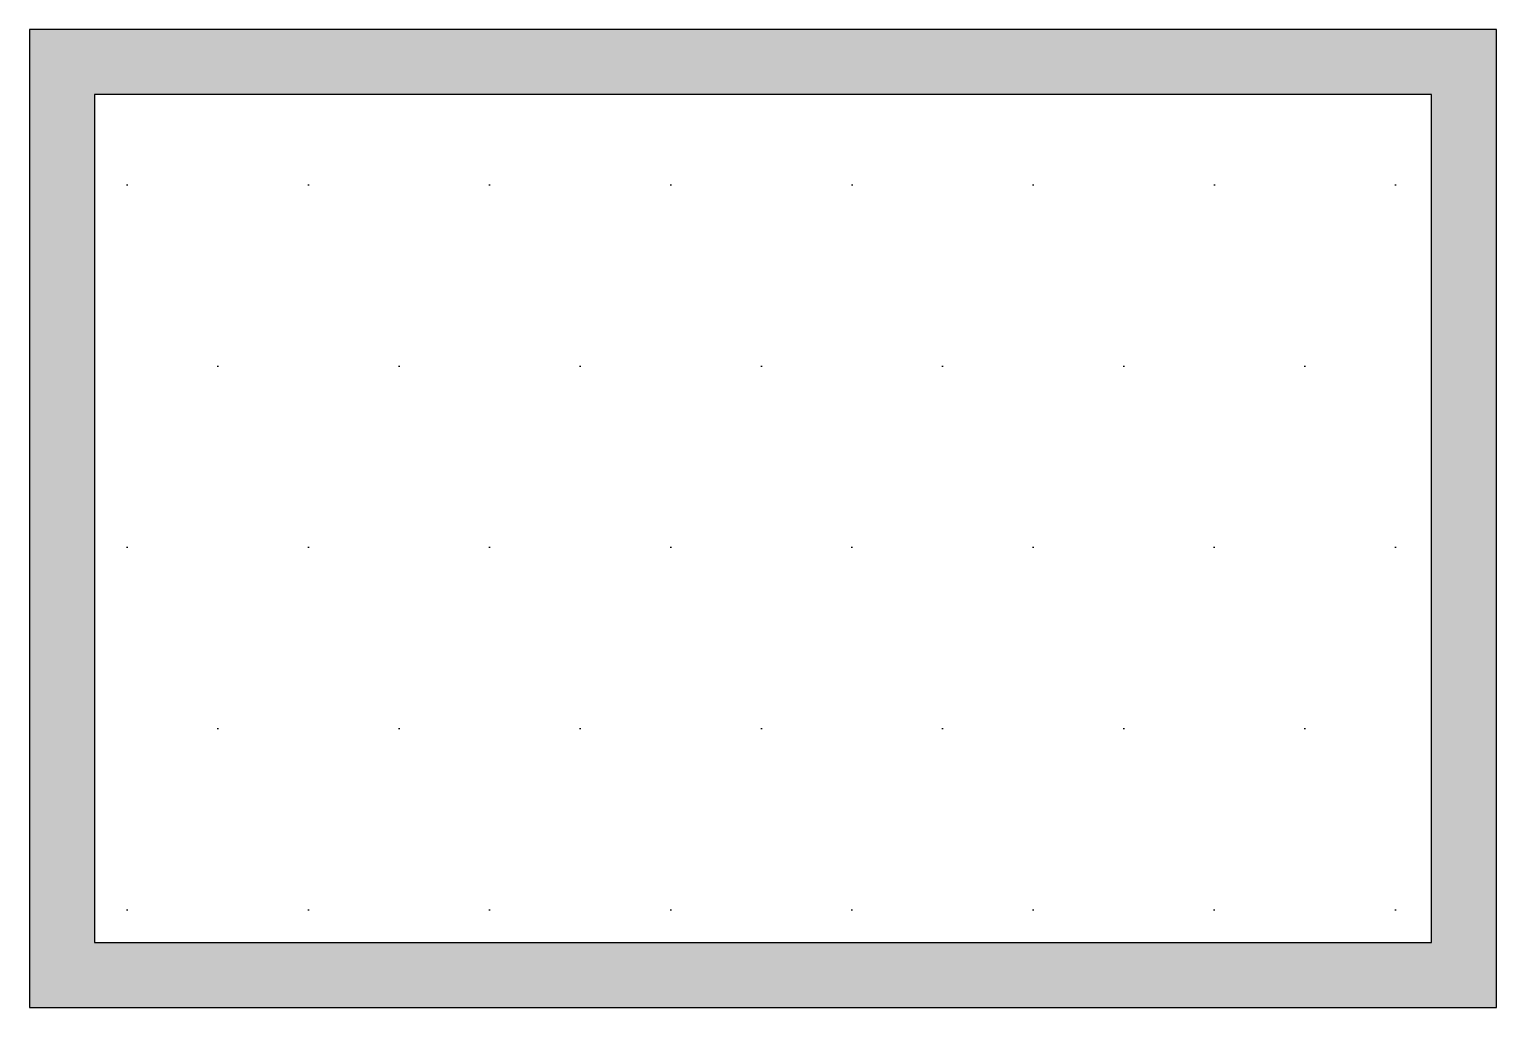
# Model space of a CAD drawing. Extents: x -1.12 to 1.12, y 0 to 1.5.
import ezdxf

# ---------------------------------------------------------------- set-up
doc = ezdxf.new("R2010")
doc.units = 0
doc.header["$LTSCALE"] = 0.2

msp = doc.modelspace()

# ---------------------------------------------------------------- hatches: boundary and pattern name
at = {"ltscale": 0.1}
h = msp.add_hatch(color=256, dxfattribs=at)
h.paths.add_polyline_path([(1.125, 1.5), (-1.125, 1.5), (-1.125, 0), (1.125, 0)])
h.paths.add_polyline_path([(1.025, 1.4), (1.025, 0.1), (-1.025, 0.1), (-1.025, 1.4)], flags=16)
h = msp.add_hatch(dxfattribs=at)
h.set_pattern_fill('DOTS', color=256, scale=0.175, style=0)
h.set_pattern_definition([(0, (-0.975, 0.15), (0.138906, 0.277813), [0, -0.277813])])
h.paths.add_polyline_path([(-1.025, 0.1), (1.025, 0.1), (1.025, 1.4), (-1.025, 1.4)])

# ---------------------------------------------------------------- linework, layer by layer
at = {"flags": 128}
for points in [[(-1.125, 0), (1.125, 0), (1.125, 1.5), (-1.125, 1.5)], [(-1.025, 0.1), (1.025, 0.1), (1.025, 1.4), (-1.025, 1.4)], [(-1.025, 0.1), (1.025, 0.1), (1.025, 1.4), (-1.025, 1.4)]]:
    msp.add_lwpolyline(points, close=True, dxfattribs=at)

doc.saveas('drawing.dxf')
